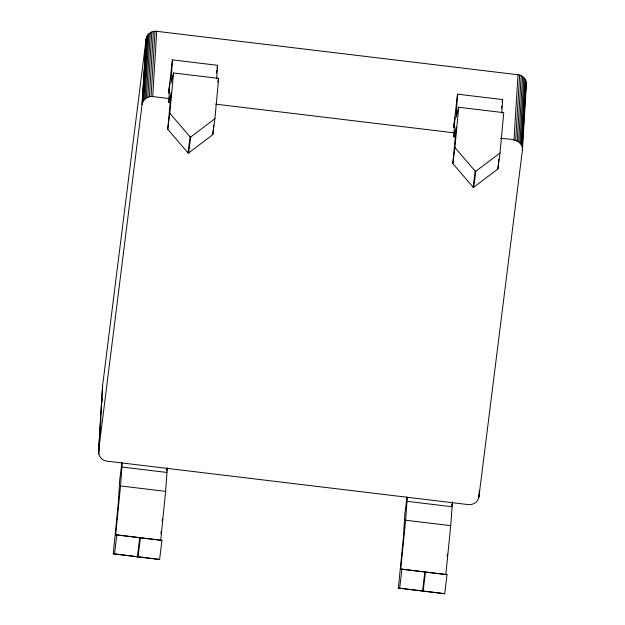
<?xml version="1.0" encoding="UTF-8"?>
<svg xmlns="http://www.w3.org/2000/svg" width="625" height="625" viewBox="0 0 625 625"><rect width="100%" height="100%" fill="white"/><g stroke="black" fill="none" stroke-linecap="round" stroke-linejoin="round"><path stroke-width="0.94" d="M526.445 83.422L522.398 150.305L478.953 496.617C478.383 501.656 473.227 505.289 468.289 504.602L106.992 461.156C102.039 460.672 97.914 455.898 98.609 450.883L102.602 385.602L146.047 39.297C146.617 34.25 151.773 30.617 156.711 31.312L518.008 74.75C524.758 75.328 528.086 82.938 525.906 88.898M98.555 452.484L102.602 385.602M522.398 150.305C523.484 138.492 508 139.07 500.461 138.398M98.789 454.07L99.094 449.203M99.391 444.328L99.688 439.461M100.047 433.609L100.344 428.742M100.641 423.867L100.937 419M101.297 413.156L101.531 409.258M101.953 402.438L102.188 398.539M102.547 392.695L102.547 387.203M98.609 450.883L142.055 104.57L146.047 39.297M142.055 104.57L146.391 37.727M142.398 103.008L143.016 101.516L147.008 36.242M143.016 101.516L143.898 100.164L147.891 34.883M121.891 462.648L119.734 479.836L118.32 503.047L113.258 553.789L159.609 559.469L161.906 540.422L115.672 534.766L120.539 485.953L122.172 463.25M143.898 100.164L145.016 98.969L149.008 33.695M145.016 98.969L146.328 97.984L150.32 32.711M146.328 97.984L147.805 97.242L151.797 31.961M147.805 97.242L149.398 96.75L153.391 31.469M149.398 96.75L151.047 96.531L155.039 31.25M169.188 98.57L152.719 96.586L156.711 31.312M170.555 102.742L168.633 102.516L169.797 83.586L168.609 93.016L172.414 59.883L217.5 65.305L216.672 78.844M172.414 59.883L171 83.094L173.57 72.977L218.656 78.398L214.906 118.695L212.797 134.68L188.625 152.961L187.992 152.883L167.719 129.258L171.117 92.773L168.633 102.516M161.906 540.422L160.75 540.18L165.617 491.367L167.367 467.727M406.992 496.93L404.836 514.117L403.422 537.328L398.359 588.07L444.711 593.75L447.008 574.695L400.773 569.039L405.641 520.227L407.266 497.523M455.656 137.023L453.734 136.797L454.898 117.867L453.711 127.297L457.516 94.164L502.602 99.586L501.773 113.125M457.516 94.164L456.102 117.375L458.672 107.25L503.758 112.672L500.008 152.977L497.898 168.953L473.727 187.242L473.094 187.164L452.82 163.539L456.211 127.055L453.734 136.797M447.008 574.695L445.852 574.461L450.719 525.648L452.469 502.008M478.609 498.18L478.789 495.258M478.953 496.617L479.312 490.766M514.016 140.031L518.008 74.75M515.656 140.367L519.648 75.086M517.203 140.969L521.203 75.695M518.625 141.828L522.617 76.547M519.875 142.898L523.867 77.625M520.906 144.172L524.898 78.891M521.695 145.586L525.688 80.305M522.211 147.109L526.211 81.836M167.719 129.258L169.82 113.273L173.57 72.977M212.797 134.68L213.25 129.875M213.43 127.961L213.695 125.078M452.82 163.539L454.922 147.555L458.672 107.25M497.898 168.953L498.258 165.117M498.438 163.195L498.797 159.359M160.922 533.359L161.109 531.445M162.156 520.914L162.352 519M447.164 556.156L447.359 554.242M114.531 554.047L116.82 535M137.414 556.859L139.703 537.805M138.047 556.93L140.344 537.883M399.633 588.328L401.922 569.281M422.516 591.133L424.805 572.086M423.148 591.211L425.437 572.164M166.617 470.937L166.859 469.023M216.539 72.945L216.898 70.078M217.141 68.172L217.5 65.305M451.602 506.172L451.836 504.266M501.523 108.18L501.766 106.273M502.242 102.453L502.602 99.586M525.297 93.734L525.539 91.797M187.992 152.883L190.094 136.906L169.82 113.273M188.625 152.961L190.727 136.977L214.906 118.695M473.094 187.164L475.195 171.18L454.922 147.555M473.727 187.242L475.828 171.258L500.008 152.977M217.719 82.078L218.656 78.398M151.047 96.531L152.719 96.586M215.68 104.156L453.961 132.812M190.094 136.906L190.727 136.977M475.195 171.18L475.828 171.258M121.695 467.023L166.781 472.445M406.797 501.297L451.875 506.719M120.539 485.953L165.617 491.367M405.641 520.227L450.719 525.648M115.672 534.766L160.75 540.18M400.773 569.039L445.852 574.461M113.258 553.789L159.609 559.469M398.359 588.07L442.484 593.375M443.445 593.492L444.711 593.75"/></g></svg>
